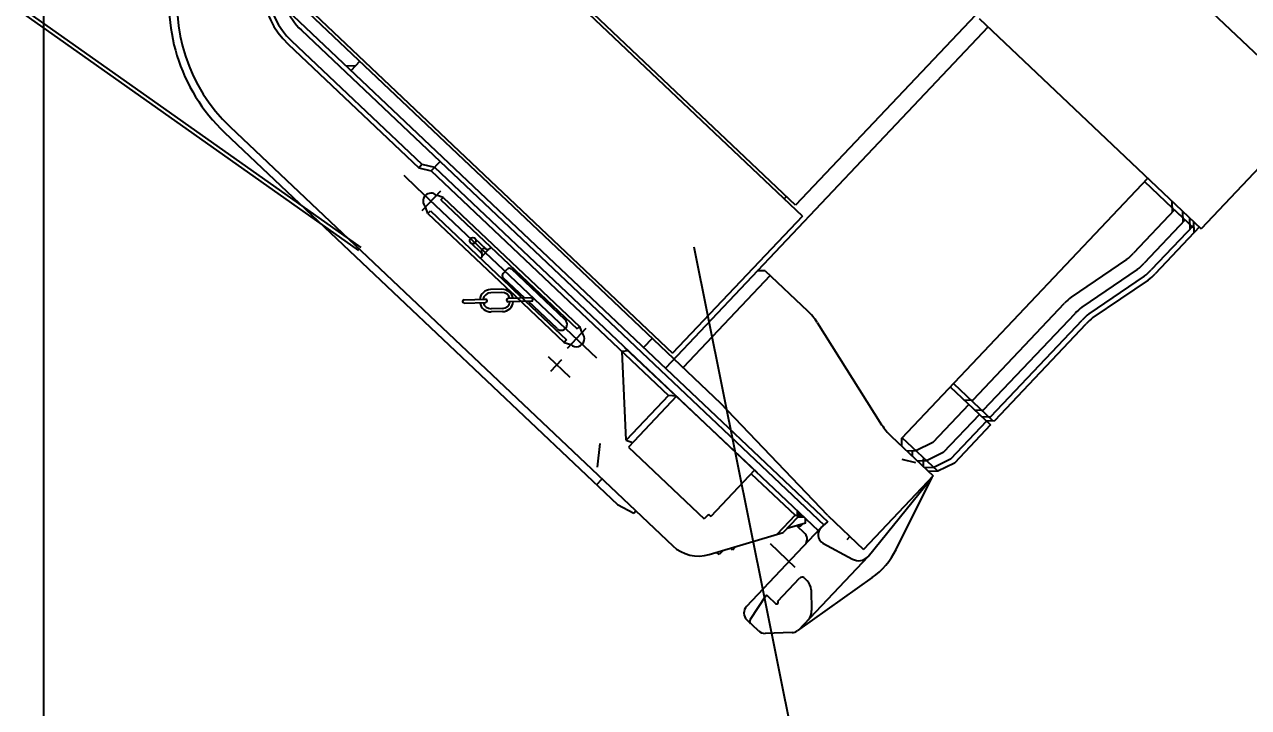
# Model space of a CAD drawing. Header units: millimetres. Extents: x 0 to 42000, y 0 to 29700.
# Drawn here: x 33523 to 38430, y 11457 to 14194 of the extents above; entities that cross this region are included whole.
import ezdxf

# ---------------------------------------------------------------- set-up
doc = ezdxf.new("R2010")
doc.units = ezdxf.units.MM
doc.header["$LTSCALE"] = 1000
doc.linetypes.add('G', pattern=[2, 1.25, -0.25, 0.25, -0.25])
for name, color, linetype in [('01', 7, 'Continuous'), ('02', 1, 'Continuous'), ('05', 142, 'G'), ('08', 1, 'Continuous')]:
    doc.layers.add(name, color=color, linetype=linetype)
doc.styles.get("Standard").update_dxf_attribs({"font": 'isocp', "width": 0.707, "bigfont": 'intecad.shx'})
doc.dimstyles.new('INTE', dxfattribs={"dimscale": 100, "dimtxt": 3.5, "dimasz": 3, "dimexe": 3, "dimexo": 0, "dimgap": 1, "dimtad": 1, "dimdec": 0, "dimdsep": 46, "dimtxsty": 'Standard', "dimcen": 0, "dimclrd": 1, "dimclre": 1, "dimclrt": 3, "dimaunit": 1, "dimadec": 0, "dimazin": 0, "dimtfac": 1, "dimtdec": 0, "dimtmove": 0, "dimatfit": 0, "dimfxl": 1, "dimarcsym": 0})

# ---------------------------------------------------------------- blocks, each defined once
blk = doc.blocks.new('*D676')
at = {"layer": '08', "color": 1, "lineweight": -2}
for p, q in [((32404, 25899.2), (33900.9, 25899.2)), ((33600.9, 7640.5), (33600.9, 25599.2)), ((28531.9, 7340.5), (33900.9, 7340.5))]:
    blk.add_line(p, q, dxfattribs=at)
at = {"layer": '08', "color": 1}
for points in [[(33550.9, 25599.2), (33650.9, 25599.2), (33600.9, 25899.2)], [(33550.9, 7640.5), (33650.9, 7640.5), (33600.9, 7340.5)]]:
    blk.add_solid(points, dxfattribs=at)
at = {"layer": 'DEFPOINTS', "color": 0}
for p in [(32404, 25899.2), (33600.9, 25899.2), (28531.9, 7340.5)]:
    blk.add_point(p, dxfattribs=at)
at = {"layer": '08', "color": 3, "insert": (33325.9, 16619.8), "char_height": 350, "attachment_point": 5, "rotation": 90}
blk.add_mtext('18559', dxfattribs=at)
blk = doc.blocks.new('gfsds')
at = {"layer": '02'}
for points in [[(89289.7, 15453.6), (89290.5, 15426.7), (89313.8, 15427.3), (89313.7, 15430.9)], [(89313.7, 15430.9), (89313.8, 15427.3), (89317.3, 15427.4)]]:
    blk.add_hatch(color=256, dxfattribs=at).paths.add_polyline_path(points)
at = {"layer": '01'}
for p, q in [((90082.1, 18275.3), (91404.9, 17023.2)), ((90444.1, 17905.1), (89283, 16678.5)), ((90055, 17392.2), (88761.2, 16025.5)), ((87518.4, 17236.3), (87483, 17235.4)), ((87535.6, 17254.5), (87501.2, 17218.2)), ((87772.2, 16828.1), (87785.3, 16841.9)), ((87785.3, 16841.9), (87835.8, 16829.8)), ((87822.8, 16816), (87857.8, 16853.1)), ((87772.2, 16828.1), (87822.8, 16816)), ((89708.5, 15744.3), (90695, 16786.4)), ((87870.6, 16709.5), (87843.8, 16717.6)), ((87861, 16699.3), (87870.6, 16709.5)), ((87861, 16699.3), (88407.1, 16182.3)), ((87870.6, 16709.5), (88416.7, 16192.5)), ((89246.7, 16712.9), (89237.8, 16703.5)), ((87809.4, 16644.8), (87799.9, 16671.1)), ((87809.4, 16644.8), (87819, 16655)), ((87809.4, 16644.8), (88144.1, 16328)), ((87819, 16655), (88163.9, 16328.6)), ((89310.4, 16634.7), (88790, 16085)), ((88110.6, 16404.5), (88127.1, 16421.9)), ((88359.8, 16218.2), (88144.1, 16422.4)), ((88197.8, 16305.4), (88111.1, 16387.5)), ((88153, 16338.9), (88365.2, 16138)), ((88133.2, 16338.3), (88355.5, 16127.9)), ((88326.8, 16183.3), (88211.1, 16292.8)), ((88416.7, 16192.5), (88407.1, 16182.3)), ((88416.7, 16192.5), (88426.3, 16166.2)), ((88365.2, 16138), (88355.5, 16127.9)), ((88355.5, 16127.9), (88382.3, 16119.8)), ((88597.9, 16108.4), (89128.5, 15606.2)), ((89903, 15949.8), (90064.1, 15797.4)), ((88774.1, 15915.5), (88604.6, 15736.3)), ((88805.3, 15912.1), (88612.9, 15708.7)), ((89977.1, 15879.7), (89832.8, 15727.2)), ((90019.7, 15839.4), (89875.3, 15686.9)), ((90048.1, 15812.5), (89903.7, 15660)), ((90064.1, 15797.4), (89919.7, 15644.9)), ((89708.7, 15713.6), (89708.5, 15744.3)), ((89852.7, 15611.9), (89710.6, 15746.4)), ((89832.8, 15727.2), (89765.7, 15694.2)), ((89765.7, 15694.2), (89729.7, 15692.5)), ((89751.2, 15673.3), (89751.1, 15693.5)), ((89808.3, 15653.9), (89772.3, 15652.2)), ((89796.3, 15630.9), (89795.4, 15662)), ((89875.3, 15686.9), (89808.3, 15653.9)), ((89903.7, 15660), (89836.7, 15627)), ((89118.3, 15615.8), (88943, 15430.6)), ((89836.7, 15627), (89800.7, 15625.3)), ((89852.7, 15611.9), (89816.7, 15610.2)), ((89919.7, 15644.9), (89852.7, 15611.9)), ((88485.7, 15557.8), (88507.7, 15581.1)), ((89573.8, 15270.7), (89828.3, 15584.5)), ((89686.3, 15298.1), (89830.6, 15588.6)), ((88634.3, 15443.4), (88643.2, 15452.8)), ((88934.3, 15438.9), (88917.1, 15420.7)), ((89281, 15435.6), (89290.2, 15435.9)), ((89086.4, 15070), (89383.3, 15383.5)), ((89500.5, 15350.4), (89488.2, 15337.3)), ((88976.6, 15277.7), (88966.8, 15286.9)), ((89029.8, 15296.2), (89022.1, 15303.4)), ((89573.8, 15270.7), (89293, 14974.2)), ((89590, 15185.4), (89290, 14972))]:
    blk.add_line(p, q, dxfattribs=at)
at = {"layer": '01', "color": 7, "linetype": 'Continuous'}
for p, q in [((89310.4, 16634.7), (87792.6, 18071.5)), ((89283, 16678.5), (87801.5, 18080.9)), ((87272.2, 17521.7), (88790, 16085)), ((87281.4, 17495.1), (88497.8, 16343.6)), ((87244.1, 17461.5), (89412.7, 15408.8)), ((90018.7, 17426.6), (90909, 16583.8)), ((87302.1, 17379.1), (89397.3, 15395.8)), ((87249.2, 17323.2), (87772.2, 16828.1)), ((87262.2, 17337), (87785.3, 16841.9)), ((91362.7, 17063.1), (90909, 16583.8)), ((87016.5, 16992.7), (88791, 15312.9)), ((86994.5, 16969.4), (88569.7, 15478.3)), ((87835.8, 16829.8), (89374, 15373.8)), ((87822.8, 16816), (88774.1, 15915.5)), ((90681.9, 16772.6), (90792.3, 16668.1)), ((90768.9, 16690.3), (90879.3, 16585.8)), ((90791.6, 16695), (90792.8, 16649.7)), ((90801.7, 16659.2), (90637.4, 16485.6)), ((90801.7, 16659.2), (90834.9, 16627.8)), ((90834.1, 16654.7), (90835.4, 16609.5)), ((90844.3, 16618.9), (90680, 16445.3)), ((90878.9, 16598.6), (90708.4, 16418.4)), ((90901.8, 16590.7), (90724.4, 16403.3)), ((90844.3, 16618.9), (90863.3, 16600.9)), ((90862.5, 16627.8), (90863.8, 16582.6)), ((90878.5, 16612.7), (90879.8, 16567.4)), ((88043.1, 16502.1), (87997.8, 16545)), ((88025.9, 16484), (87980.7, 16526.8)), ((88025.8, 16471.9), (88055.1, 16502.9)), ((88056.9, 16504.8), (88061.4, 16509.6)), ((88019.5, 16465.3), (88024, 16470.1)), ((90610, 16460.5), (90388.2, 16310)), ((89181.1, 16396.3), (88831.9, 16027.4)), ((89160.8, 16415.6), (89129.7, 16414.7)), ((89160.8, 16415.6), (89331.3, 16254.2)), ((90652.5, 16420.3), (90430.7, 16269.7)), ((90680.9, 16393.4), (90459.2, 16242.8)), ((88105.6, 16341.2), (88060.5, 16340)), ((88497.8, 16343.6), (88982, 15885.3)), ((90696.9, 16378.2), (90475.2, 16227.7)), ((87954.5, 16298.8), (88040.5, 16301.1)), ((88105.9, 16328.4), (88060.9, 16327.2)), ((88223.8, 16306.2), (88130.6, 16303.6)), ((88224.1, 16293.2), (88131, 16290.6)), ((87954.8, 16285.8), (88040.8, 16288.1)), ((88107.7, 16264.4), (88062.6, 16263.2)), ((88108, 16251.6), (88063, 16250.4)), ((89994.3, 15897.8), (90360.7, 16284.9)), ((90036.9, 15857.5), (90403.3, 16244.6)), ((89369.4, 16208.5), (89628, 15798.4)), ((90065.3, 15830.7), (90431.7, 16217.7)), ((90081.3, 15815.5), (90447.7, 16202.6)), ((88708.4, 16144.3), (88674.1, 16108)), ((88612.6, 16094.6), (88587.7, 16092)), ((88604.6, 15736.3), (88587.7, 16092)), ((89916.1, 15963.6), (90072.8, 15815.3)), ((88805.3, 15912.1), (88774.1, 15915.5)), ((89959, 15896.9), (89994.3, 15897.8)), ((89411.8, 15434.4), (88982, 15885.3)), ((90001.5, 15856.6), (90036.9, 15857.5)), ((90029.9, 15829.7), (90065.3, 15830.7)), ((90045.9, 15814.5), (90081.3, 15815.5)), ((89666.2, 15752.7), (89834.8, 15593)), ((88604.6, 15736.3), (88630, 15726.9)), ((88612.9, 15708.7), (88917.1, 15420.7)), ((89709.6, 15660.5), (89763.4, 15646.8)), ((89105.3, 15602), (89281, 15435.6)), ((89834.8, 15593), (89555.7, 15298.2)), ((88569.7, 15478.3), (88634.3, 15443.4)), ((88934.3, 15438.9), (88943, 15430.6)), ((89281, 15435.6), (89208.5, 15359)), ((89290.5, 15426.7), (89233.4, 15366.4)), ((89289.7, 15453.6), (89290.5, 15426.7)), ((89317.3, 15427.4), (89290.5, 15426.7)), ((89322.9, 15404.2), (89322.4, 15422.6)), ((89384.7, 15385), (89412.7, 15408.8)), ((89411.8, 15434.4), (89555.7, 15298.2)), ((88937, 15278.1), (89233.4, 15366.4)), ((89322.9, 15404.2), (89249, 15382.8)), ((89321.8, 15360.5), (89286.7, 15393.8)), ((89301.4, 15390.2), (89295.1, 15396.2)), ((89301.4, 15390.2), (89311.5, 15400.9)), ((89042.4, 15309.5), (89029.8, 15296.2)), ((89281.5, 15226.6), (89182.3, 15320.5)), ((89325.6, 15322.7), (89329, 15336.6)), ((89392.8, 15323.8), (89511.4, 15259.6)), ((88992.7, 15294.7), (88976.6, 15277.7)), ((89211.6, 15091.4), (89298.9, 15183.6)), ((89316.9, 15184.1), (89329.3, 15172.4)), ((89345.1, 15136.9), (89347.4, 15053.2)), ((89161.8, 15110.7), (89100.8, 15018.3)), ((89171.5, 15111.9), (89202.9, 15082.1)), ((89134, 14972.4), (89087.9, 15016.1)), ((89269, 14965), (89161.2, 14962))]:
    blk.add_line(p, q, dxfattribs=at)
blk.add_circle((87989.2, 16535.9), 12.5, dxfattribs=at)
at = {"layer": '01'}
for centre, radius, start, end in [((87483.9, 17486.5), 712, 108.598, 226.5714), ((87483.9, 17486.5), 680, 112.8817, 226.5714), ((87821.9, 16694.3), 32, 46.5714, 226.5714), ((88119.3, 16396.2), 12, 136.5714, 226.5714), ((88135.8, 16413.6), 12, 46.5714, 136.5714), ((88343.3, 16200.7), 24, 226.5714, 46.5714), ((88404.3, 16143), 32, 226.5714, 46.5714), ((89818.9, 15591.8), 11.9, 321.9368, 342.0055), ((89304.6, 15342.4), 25, 346.5714, 46.5714), ((89413.3, 15433.8), 304.8, 305.4247, 333.5705), ((89413.3, 15433.8), 304.8, 305.4247, 333.5705)]:
    blk.add_arc(centre, radius, start, end, dxfattribs=at)
at = {"layer": '01', "color": 7, "linetype": 'Continuous'}
for centre, radius, start, end in [((87476.7, 17563.6), 331, 143.8712, 226.5714), ((87476.7, 17563.6), 312, 148.1614, 226.5714), ((87476.7, 17563.6), 254, 176.4875, 226.5714), ((88035.7, 16491.9), 12.5, 59.5443, 213.5985), ((88048.1, 16513), 12, 239.5443, 316.5714), ((88015.3, 16478.3), 12, 316.5714, 33.5985), ((90453, 16660.2), 254, 308.1727, 316.5714), ((90495.5, 16619.9), 254, 308.1727, 316.5714), ((90523.9, 16593.1), 254, 308.1727, 316.5714), ((90539.9, 16577.9), 254, 308.1727, 316.5714), ((90539.9, 16577.9), 254, 308.1727, 316.5714), ((88061.7, 16295.2), 44.8, 91.5714, 173.1976), ((88106.8, 16296.4), 44.8, 9.9453, 91.5714), ((87954.6, 16292.3), 6.5, 91.5714, 271.5714), ((88061.7, 16295.2), 32, 91.5714, 169.8072), ((88040.7, 16294.6), 6.5, 271.5714, 91.5714), ((88106.8, 16296.4), 32, 13.3356, 91.5714), ((88106.8, 16296.4), 32, 271.5714, 349.8961), ((88106.8, 16296.4), 44.8, 271.5714, 353.2604), ((88130.8, 16297.1), 6.5, 91.5714, 271.5714), ((88224, 16299.7), 6.5, 271.5714, 91.5714), ((90545.2, 16110.3), 254, 128.1727, 136.5714), ((88061.7, 16295.2), 44.8, 189.8825, 271.5714), ((88061.7, 16295.2), 32, 193.2467, 271.5714), ((89156, 16069), 255, 33.1615, 46.5714), ((90587.7, 16070), 254, 128.1727, 136.5714), ((90616.1, 16043.1), 254, 128.1727, 136.5714), ((90632.1, 16028), 254, 128.1727, 136.5714), ((90632.1, 16028), 254, 128.1727, 136.5714), ((89841.5, 15937.9), 255, 213.1615, 226.5714), ((89410.9, 15357.4), 38.1, 129.2394, 241.5714), ((88894.1, 15421.8), 150, 226.5714, 286.5972), ((89535.6, 15304.3), 50.8, 241.5714, 316.5714), ((89308.1, 15174.9), 12.7, 46.5714, 136.5714), ((89294.3, 15135.5), 50.8, 1.5714, 46.5714), ((89167.1, 15107.2), 6.35, 46.5714, 146.5714), ((89114.1, 15043.8), 38.1, 136.5714, 226.5714), ((89114.1, 15043.8), 38.1, 136.5714, 226.5714), ((89207.2, 15086.7), 6.35, 226.5714, 46.5714), ((89111.4, 15011.3), 12.7, 146.5714, 226.5714), ((89296.6, 15051.9), 50.8, 316.5714, 1.5714), ((89160.2, 15000.1), 38.1, 226.5714, 271.5714), ((89160.2, 15000.1), 38.1, 226.5714, 271.5714), ((89267.9, 15003.1), 38.1, 271.5714, 305.4247), ((89267.9, 15003.1), 38.1, 271.5714, 305.4247)]:
    blk.add_arc(centre, radius, start, end, dxfattribs=at)
at = {"layer": '05', "color": 4, "linetype": 'G'}
for p, q in [((87712.2, 16798.2), (87764, 16749.1)), ((87764, 16749.1), (88485.3, 16066.3)), ((87860.3, 16734.9), (87785.2, 16655.6)), ((88442.7, 16183.6), (88367.7, 16104.3)), ((88291.2, 16071.1), (88378.6, 15988.3)), ((88301.5, 16012.6), (88345.6, 16059.2)), ((88489.3, 15628.5), (88500.3, 15723.1))]:
    blk.add_line(p, q, dxfattribs=at)

msp = doc.modelspace()

# ---------------------------------------------------------------- linework, layer by layer
at = {"layer": '01', "color": 7, "linetype": 'Continuous'}
for p, q in [((32514.6, 14945.7), (34861.6, 13288.5)), ((32524.3, 14957.9), (34871.7, 13300.9))]:
    msp.add_line(p, q, dxfattribs=at)
at = {"layer": '02'}
msp.add_line((36205.7, 13302.7), (37120.4, 8762.1), dxfattribs=at)

# ---------------------------------------------------------------- block references
at = {"layer": '01'}
msp.add_blockref('gfsds', (-52668.9, -3208), dxfattribs=at)

# ---------------------------------------------------------------- dimensions: what is measured, and where the dimension line sits
at = {"layer": '08'}
dim = msp.add_linear_dim(base=(33600.9, 25899.2), p1=(28531.9, 7340.5), p2=(32404, 25899.2), angle=90, dimstyle='INTE', dxfattribs=at)
dim.commit()
dim.dimension.update_dxf_attribs({"geometry": '*D676', "text_midpoint": (33325.9, 16619.8)})

doc.saveas('drawing.dxf')
